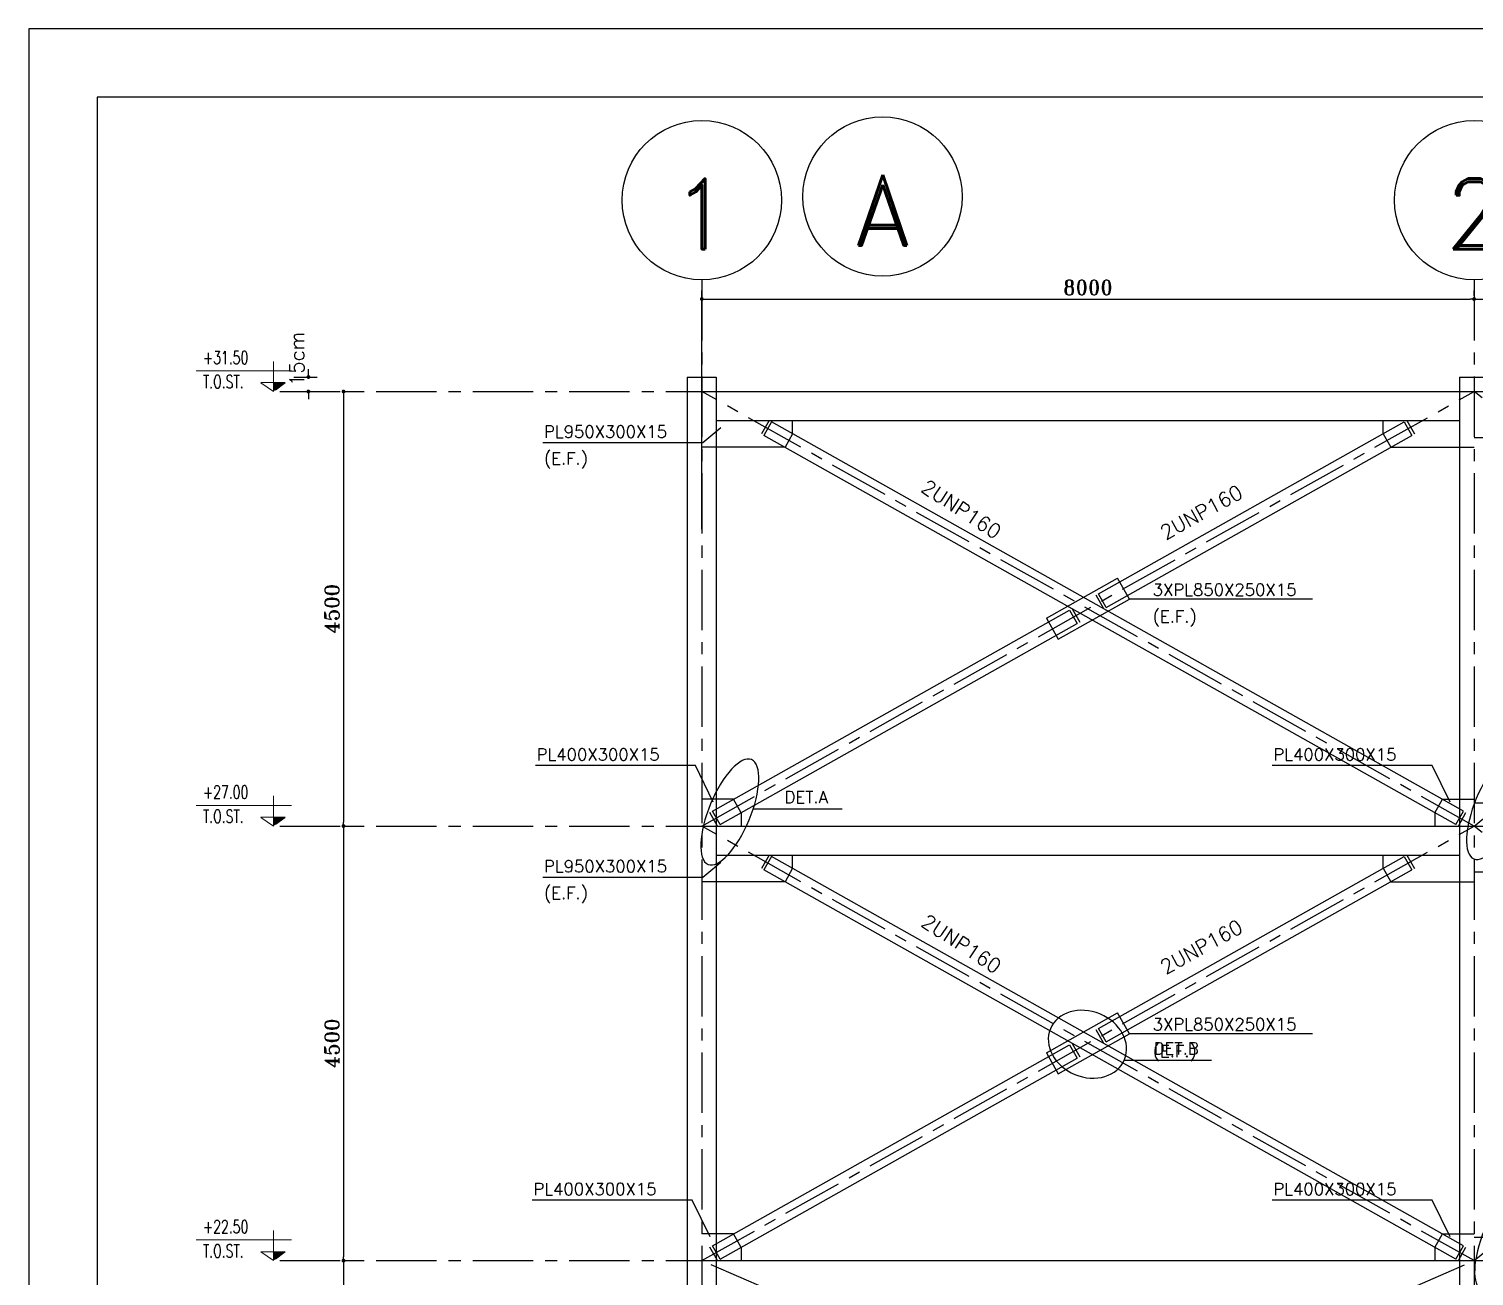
# Model space of a CAD drawing. Header units: inches. Extents: x 1387 to 2676, y -3554 to -2136.
# Drawn here: x 2520.25 to 2550.19, y -2809.85 to -2784.02 of the extents above; entities that cross this region are included whole.
import ezdxf
from ezdxf.enums import TextEntityAlignment as Align

# ---------------------------------------------------------------- set-up
doc = ezdxf.new("R2010")
doc.units = ezdxf.units.IN
doc.header["$MEASUREMENT"] = 0
for name, pattern in [('CENTER', [2, 1.25, -0.25, 0.25, -0.25]), ('DASHDOTX2', [2, 1, -0.5, 0, -0.5]), ('HIDDEN', [0.375, 0.25, -0.125])]:
    doc.linetypes.add(name, pattern=pattern)
for name, color, linetype in [('1', 1, 'Continuous'), ('2H', 2, 'HIDDEN'), ('2Y', 2, 'Continuous'), ('3', 3, 'HIDDEN'), ('3G', 3, 'Continuous'), ('Ax', 1, 'DASHDOTX2'), ('AXE', 1, 'CENTER'), ('D', 1, 'Continuous'), ('DIM', 8, 'Continuous'), ('Layer4', 118, 'Continuous'), ('LEVEL', 3, 'HIDDEN'), ('MEMBER TEXT', 7, 'Continuous'), ('Pich', 2, 'Continuous')]:
    doc.layers.add(name, color=color, linetype=linetype)
doc.layers.add('2', color=2, linetype='Continuous', lineweight=9)
doc.styles.add('ROMANC', font='TXT.shx')
doc.styles.add('ROMAND', font='ROMAND.shx')
doc.styles.add('ROMANS', font='ROMANS')
doc.styles.add('ROMANT', font='romant')
doc.dimstyles.new('1-100', dxfattribs={"dimtxt": 0.3, "dimasz": 0.08, "dimexe": 0.18, "dimexo": 0.0625, "dimgap": 0.09, "dimtad": 1, "dimdec": 0, "dimlfac": 1000, "dimdsep": 46, "dimtxsty": 'ROMANT', "dimblk": 'DOT', "dimcen": 0.09, "dimclrd": 1, "dimclre": 1, "dimclrt": 3, "dimadec": 0, "dimazin": 0, "dimtfac": 1, "dimtdec": 0, "dimtix": 1, "dimtofl": 0, "dimtmove": 2, "dimatfit": 3, "dimldrblk": 'DOT', "dimfxl": 1, "dimtolj": 1, "dimarcsym": 0})
doc.dimstyles.new('1-50-2', dxfattribs={"dimtxt": 0.3, "dimasz": 0.08, "dimexe": 0.18, "dimexo": 0.0625, "dimgap": 0.09, "dimtad": 1, "dimdec": 0, "dimlfac": 500, "dimdsep": 46, "dimtxsty": 'ROMANT', "dimblk": 'DOT', "dimcen": 0.09, "dimclrd": 1, "dimclre": 1, "dimclrt": 3, "dimadec": 0, "dimazin": 0, "dimtfac": 1, "dimtdec": 0, "dimtix": 1, "dimtofl": 0, "dimtmove": 2, "dimatfit": 3, "dimldrblk": 'DOT', "dimfxl": 1, "dimtolj": 1, "dimarcsym": 0})

# ---------------------------------------------------------------- blocks, each defined once
blk = doc.blocks.new('DOT')
at = {"layer": 'DIM', "color": 0, "linetype": 'ByBlock'}
blk.add_line((-0.5, 0), (-1, 0), dxfattribs=at)
at = {"layer": 'DIM', "color": 0, "linetype": 'ByBlock', "const_width": 0.5}
blk.add_lwpolyline([(-0.25, 0, 1), (0.25, 0, 1)], format="xyb", close=True, dxfattribs=at)
blk = doc.blocks.new('*D2706')
at = {"layer": 'Defpoints', "color": 0, "transparency": 16777216}
for p in [(2550.192, -2789.618), (2550.192, -2789.618), (2534.192, -2794.448)]:
    blk.add_point(p, dxfattribs=at)
at = {"layer": 'Pich', "color": 1, "lineweight": -2, "transparency": 16777216}
for p, q in [((2534.192, -2794.385), (2534.192, -2789.438)), ((2534.272, -2789.618), (2550.112, -2789.618)), ((2550.192, -2789.68), (2550.192, -2789.798))]:
    blk.add_line(p, q, dxfattribs=at)
at = {"layer": 'Pich', "color": 1, "lineweight": -2, "transparency": 16777216, "xscale": 0.08, "yscale": 0.08, "zscale": 0.08, "rotation": 180}
blk.add_blockref('DOT', (2534.192, -2789.618), dxfattribs=at)
at = {"layer": 'Pich', "color": 1, "lineweight": -2, "transparency": 16777216, "xscale": 0.08, "yscale": 0.08, "zscale": 0.08}
blk.add_blockref('DOT', (2550.192, -2789.618), dxfattribs=at)
at = {"layer": 'Pich', "color": 3, "transparency": 16777216, "insert": (2542.192, -2789.378), "char_height": 0.3, "attachment_point": 5, "style": 'ROMANT'}
blk.add_mtext('\\A1;8000', dxfattribs=at)
blk = doc.blocks.new('_Dot')
at = {"layer": 'DIM', "color": 0, "lineweight": -2}
blk.add_line((-0.5, 0), (-1, 0), dxfattribs=at)
at = {"layer": 'DIM', "color": 0, "const_width": 0.5}
blk.add_lwpolyline([(-0.25, 0, 1), (0.25, 0, 1)], format="xyb", close=True, dxfattribs=at)
blk = doc.blocks.new('*D2696')
at = {"layer": 'Defpoints', "color": 0, "transparency": 16777216}
for p in [(2550.192, -2789.618), (2561.192, -2789.618), (2561.192, -2790.293)]:
    blk.add_point(p, dxfattribs=at)
at = {"layer": 'Pich', "color": 1, "lineweight": -2, "transparency": 16777216}
for p, q in [((2550.192, -2789.555), (2550.192, -2789.438)), ((2561.192, -2790.23), (2561.192, -2789.438)), ((2550.272, -2789.618), (2561.112, -2789.618))]:
    blk.add_line(p, q, dxfattribs=at)
at = {"layer": 'Pich', "color": 1, "lineweight": -2, "transparency": 16777216, "xscale": 0.08, "yscale": 0.08, "zscale": 0.08, "rotation": 180}
blk.add_blockref('DOT', (2550.192, -2789.618), dxfattribs=at)
at = {"layer": 'Pich', "color": 1, "lineweight": -2, "transparency": 16777216, "xscale": 0.08, "yscale": 0.08, "zscale": 0.08}
blk.add_blockref('DOT', (2561.192, -2789.618), dxfattribs=at)
at = {"layer": 'Pich', "color": 3, "transparency": 16777216, "insert": (2555.692, -2789.378), "char_height": 0.3, "attachment_point": 5, "style": 'ROMANT'}
blk.add_mtext('\\A1;5500', dxfattribs=at)
blk = doc.blocks.new('*D2698')
at = {"layer": 'D', "color": 1, "lineweight": -2, "transparency": 16777216}
for p, q in [((2525.74, -2791.233), (2526.223, -2791.233)), ((2526.043, -2791.153), (2526.043, -2791.073)), ((2525.74, -2791.533), (2526.223, -2791.533)), ((2526.043, -2791.613), (2526.043, -2791.693))]:
    blk.add_line(p, q, dxfattribs=at)
at = {"layer": 'Defpoints', "color": 0, "transparency": 16777216}
for p in [(2525.678, -2791.233), (2525.678, -2791.533), (2526.043, -2791.533)]:
    blk.add_point(p, dxfattribs=at)
at = {"layer": 'D', "color": 1, "lineweight": -2, "transparency": 16777216, "xscale": 0.08, "yscale": 0.08, "zscale": 0.08}
for p, rotation in [((2526.043, -2791.233), 270), ((2526.043, -2791.533), 90)]:
    blk.add_blockref('DOT', p, dxfattribs=dict(at, rotation=rotation))
at = {"layer": 'D', "color": 2, "transparency": 16777216, "insert": (2525.803, -2790.858), "char_height": 0.3, "attachment_point": 5, "rotation": 90, "style": 'ROMANS'}
blk.add_mtext('\\A1;15cm', dxfattribs=at)
blk = doc.blocks.new('*D2703')
at = {"layer": 'Defpoints', "color": 0, "transparency": 16777216}
for p in [(2526.771, -2809.533), (2526.771, -2816.533), (2526.771, -2816.533)]:
    blk.add_point(p, dxfattribs=at)
at = {"layer": 'Pich', "color": 1, "lineweight": -2, "transparency": 16777216}
for p, q in [((2526.834, -2809.533), (2526.951, -2809.533)), ((2526.771, -2809.613), (2526.771, -2816.453)), ((2526.834, -2816.533), (2526.951, -2816.533))]:
    blk.add_line(p, q, dxfattribs=at)
at = {"layer": 'Pich', "color": 1, "lineweight": -2, "transparency": 16777216, "xscale": 0.08, "yscale": 0.08, "zscale": 0.08}
for p, rotation in [((2526.771, -2809.533), 90), ((2526.771, -2816.533), 270)]:
    blk.add_blockref('DOT', p, dxfattribs=dict(at, rotation=rotation))
at = {"layer": 'Pich', "color": 3, "transparency": 16777216, "insert": (2526.531, -2813.033), "char_height": 0.3, "attachment_point": 5, "rotation": 90, "style": 'ROMANT'}
blk.add_mtext('\\A1;3500', dxfattribs=at)
blk = doc.blocks.new('*D2704')
at = {"layer": 'Defpoints', "color": 0, "transparency": 16777216}
for p in [(2526.75, -2800.533), (2526.75, -2809.533), (2526.77, -2809.533)]:
    blk.add_point(p, dxfattribs=at)
at = {"layer": 'Pich', "color": 1, "lineweight": -2, "transparency": 16777216}
for p, q in [((2526.813, -2800.533), (2526.95, -2800.533)), ((2526.77, -2800.613), (2526.77, -2809.453)), ((2526.813, -2809.533), (2526.95, -2809.533))]:
    blk.add_line(p, q, dxfattribs=at)
at = {"layer": 'Pich', "color": 1, "lineweight": -2, "transparency": 16777216, "xscale": 0.08, "yscale": 0.08, "zscale": 0.08}
for p, rotation in [((2526.77, -2800.533), 90), ((2526.77, -2809.533), 270)]:
    blk.add_blockref('DOT', p, dxfattribs=dict(at, rotation=rotation))
at = {"layer": 'Pich', "color": 3, "transparency": 16777216, "insert": (2526.53, -2805.033), "char_height": 0.3, "attachment_point": 5, "rotation": 90, "style": 'ROMANT'}
blk.add_mtext('\\A1;4500', dxfattribs=at)
blk = doc.blocks.new('*D2705')
at = {"layer": 'Defpoints', "color": 0, "transparency": 16777216}
for p in [(2526.75, -2791.533), (2526.75, -2800.533), (2526.77, -2800.533)]:
    blk.add_point(p, dxfattribs=at)
at = {"layer": 'Pich', "color": 1, "lineweight": -2, "transparency": 16777216}
for p, q in [((2526.813, -2791.533), (2526.95, -2791.533)), ((2526.77, -2791.613), (2526.77, -2800.453)), ((2526.813, -2800.533), (2526.95, -2800.533))]:
    blk.add_line(p, q, dxfattribs=at)
at = {"layer": 'Pich', "color": 1, "lineweight": -2, "transparency": 16777216, "xscale": 0.08, "yscale": 0.08, "zscale": 0.08}
for p, rotation in [((2526.77, -2791.533), 90), ((2526.77, -2800.533), 270)]:
    blk.add_blockref('DOT', p, dxfattribs=dict(at, rotation=rotation))
at = {"layer": 'Pich', "color": 3, "transparency": 16777216, "insert": (2526.53, -2796.033), "char_height": 0.3, "attachment_point": 5, "rotation": 90, "style": 'ROMANT'}
blk.add_mtext('\\A1;4500', dxfattribs=at)

msp = doc.modelspace()

# ---------------------------------------------------------------- linework, layer by layer
at = {"layer": '1'}
msp.add_lwpolyline([(2578.30094543, -2866.70794153), (2578.30094543, -2785.43959136), (2521.6679488, -2785.43959136), (2521.6679488, -2866.70794153)], close=True, dxfattribs=at)
at = {"layer": '2'}
for p, q in [((2525.31958209, -2791.53265937, 0.01499996), (2525.31958209, -2790.9082287, 0.01499996)), ((2525.68948899, -2791.10454546, 0.01499996), (2523.71783592, -2791.10454546, 0.01499996)), ((2525.31958209, -2791.53265937, 0.01499996), (2525.05953723, -2791.35249652, 0.01499996)), ((2525.05960382, -2791.34778567, 0.01499996), (2525.5596901, -2791.34778567, 0.01499996)), ((2525.31958209, -2800.53265937, 0.01499996), (2525.31958209, -2799.9082287, 0.01499996)), ((2525.68948899, -2800.10454546, 0.01499996), (2523.71783592, -2800.10454546, 0.01499996)), ((2525.31958209, -2800.53265937, 0.01499996), (2525.05953723, -2800.35249652, 0.01499996)), ((2525.05960382, -2800.34778567, 0.01499996), (2525.5596901, -2800.34778567, 0.01499996)), ((2525.31958209, -2809.53265937, 0.01499996), (2525.31958209, -2808.9082287, 0.01499996)), ((2525.68948899, -2809.10454546, 0.01499996), (2523.71783592, -2809.10454546, 0.01499996)), ((2525.31958209, -2809.53265937, 0.01499996), (2525.05953723, -2809.35249652, 0.01499996)), ((2525.05960382, -2809.34778567, 0.01499996), (2525.5596901, -2809.34778567, 0.01499996))]:
    msp.add_line(p, q, dxfattribs=at)
at = {"layer": '2H'}
for p, q in [((2525.5596235, -2791.35249652, 0.01499996), (2525.31958209, -2791.53265937, 0.01499996)), ((2525.5596235, -2800.35249652, 0.01499996), (2525.31958209, -2800.53265937, 0.01499996)), ((2525.5596235, -2809.35249652, 0.01499996), (2525.31958209, -2809.53265937, 0.01499996))]:
    msp.add_line(p, q, dxfattribs=at)
at = {"layer": '2Y'}
for p, q in [((2534.58411403, -2792.28489141, 0.00012518), (2534.21388549, -2792.59654785, 0.00012518)), ((2534.21388549, -2792.59654785, 0.00012518), (2530.89681936, -2792.59654785, 0.00012518)), ((2546.84392866, -2795.83633863, -0.00734107), (2543.05055977, -2795.83633863, -0.00734107)), ((2534.06089101, -2799.28151149, -0.00015888), (2530.74382488, -2799.28151149, -0.00015888)), ((2534.43111955, -2800.03996344, -0.00015888), (2534.06089101, -2799.28151149, -0.00015888)), ((2549.32491118, -2799.28149487, -0.01499989), (2546.00784506, -2799.28149487, -0.01499989)), ((2549.69513973, -2800.03994683, -0.01499989), (2549.32491118, -2799.28149487, -0.01499989)), ((2535.25633871, -2800.17858635, -0.02234092), (2537.10358475, -2800.17858635, -0.02234092)), ((2534.58413145, -2801.28489141, 0.00012518), (2534.2139029, -2801.59654785, 0.00012518)), ((2534.2139029, -2801.59654785, 0.00012518), (2530.89683678, -2801.59654785, 0.00012518)), ((2546.84394608, -2804.83633863, -0.00734107), (2543.05057718, -2804.83633863, -0.00734107)), ((2542.94316525, -2805.38382083, 0.00000007), (2544.75105408, -2805.38382083, 0.00000007)), ((2533.99534622, -2808.28149487, -0.01499989), (2530.6782801, -2808.28149487, -0.01499989)), ((2534.36557477, -2809.03994683, -0.01499989), (2533.99534622, -2808.28149487, -0.01499989)), ((2549.3249286, -2808.28149487, -0.01499989), (2546.00786248, -2808.28149487, -0.01499989)), ((2549.69515714, -2809.03994683, -0.01499989), (2549.3249286, -2808.28149487, -0.01499989))]:
    msp.add_line(p, q, dxfattribs=at)
at = {"layer": '2Y', "extrusion": (0, 0, -1)}
for centre in [(2534.77272271, -2800.24101382, -0.02234092), (2550.63691316, -2800.12840288, -0.01484509), (2550.80466625, -2809.05894707, -0.01484509)]:
    msp.add_ellipse(centre, major_axis=(0.44980915, 1.08480463), ratio=0.3680028453, dxfattribs=at)
msp.add_ellipse((2542.18182759, -2805.05067856, 0.00000007), major_axis=(0.76773116, -0.31833612), ratio=0.8162990064, start_param=-1.5707963268, end_param=4.7123889804, dxfattribs=at)
at = {"layer": '3'}
for points in [[(2525.31958209, -2791.53265937, 0.01499996), (2525.5596235, -2791.35249652, 0.01499996), (2525.31958209, -2791.35249652, 0.01499996)], [(2525.31958209, -2800.53265937, 0.01499996), (2525.5596235, -2800.35249652, 0.01499996), (2525.31958209, -2800.35249652, 0.01499996)], [(2525.31958209, -2809.53265937, 0.01499996), (2525.5596235, -2809.35249652, 0.01499996), (2525.31958209, -2809.35249652, 0.01499996)]]:
    msp.add_solid(points, dxfattribs=at)
at = {"layer": '3G'}
for p, q in [((2533.89193407, -2791.23265937), (2533.89199319, -2853.93265937)), ((2533.89193407, -2791.23265937), (2534.49193407, -2791.23265937)), ((2534.49193407, -2791.23265937), (2534.49199319, -2853.93265937)), ((2549.89200652, -2791.23267446), (2550.49200652, -2791.23267446)), ((2549.89200652, -2791.23267446), (2549.89206565, -2853.93267446)), ((2534.49198339, -2791.53265937), (2549.89205584, -2791.53265937, 0.01499996)), ((2534.49198339, -2792.13265937), (2549.89205584, -2792.13265937, 0.01499996)), ((2535.63727562, -2792.16183576, -0.00130588), (2535.48039197, -2792.44073991, -0.00130588)), ((2549.97018407, -2800.22410025, -0.01479198), (2535.63727562, -2792.16183576, -0.00135491)), ((2536.07306334, -2792.40696646, -0.00130588), (2536.07306105, -2792.13242008, 0.00104137)), ((2542.41376466, -2795.7241246, -0.00729204), (2548.74671388, -2792.1618234, -0.00135491)), ((2548.31092662, -2792.40695492, -0.00130588), (2548.31092839, -2792.13240854, 0.00104137)), ((2548.74671388, -2792.1618234, -0.00130588), (2548.90359806, -2792.44072725, -0.00130588)), ((2549.81330042, -2800.50300439, -0.01479198), (2535.48039197, -2792.44073991, -0.00135491)), ((2536.07306334, -2792.40696646, -0.00130588), (2535.91617969, -2792.68587061, -0.00130588)), ((2542.57064883, -2796.00302845, -0.00729204), (2548.90359806, -2792.44072725, -0.00135491)), ((2548.31092662, -2792.40695492, -0.00130588), (2548.46781079, -2792.68585877, -0.00130588)), ((2551.17191236, -2792.48945564, -0.00095441), (2550.1919586, -2792.48945471, -0.01499989)), ((2535.91617969, -2792.68587061, -0.00130588), (2534.19195902, -2792.68587223, -0.0185744)), ((2548.46781079, -2792.68585877, -0.00130588), (2550.19203147, -2792.68585714, -0.0185744)), ((2541.33343703, -2796.22855044, -0.00826348), (2542.80542825, -2795.40055137, -0.00688349)), ((2543.05055977, -2795.83633863, -0.00734107), (2542.80542825, -2795.40055137, -0.00734107)), ((2542.57064883, -2796.00302845, -0.00734107), (2542.41376466, -2795.7241246, -0.00734107)), ((2534.41382063, -2800.22411492, -0.01479198), (2541.81334796, -2796.06186063, -0.00785493)), ((2541.57856855, -2796.6643377, -0.00826348), (2543.05055977, -2795.83633863, -0.00688349)), ((2541.81334796, -2796.06186063, -0.00780591), (2541.97023214, -2796.34076447, -0.00780591)), ((2534.5707048, -2800.50301877, -0.01479198), (2541.97023214, -2796.34076447, -0.00785493)), ((2541.33343703, -2796.22855044, -0.00780591), (2541.57856855, -2796.6643377, -0.00780591)), ((2534.84960789, -2799.9789834, -0.01484101), (2534.1920527, -2799.97898526, -0.01515166)), ((2535.00649207, -2800.25788724, -0.01484101), (2534.84960789, -2799.9789834, -0.01484101)), ((2549.3775127, -2800.25787369, -0.01484101), (2549.53439635, -2799.97896955, -0.01484101)), ((2549.53439635, -2799.97896955, -0.01484101), (2550.19195154, -2799.97897017, -0.01515166)), ((2534.5707048, -2800.50301877, -0.01484101), (2534.41382063, -2800.22411492, -0.01484101)), ((2535.00649207, -2800.25788724, -0.01484101), (2535.00650594, -2800.53243363, -0.00112495)), ((2549.3775127, -2800.25787369, -0.01484101), (2549.37749934, -2800.53242008, -0.00112495)), ((2549.81330042, -2800.50300439, -0.01484101), (2549.97018407, -2800.22410025, -0.01484101)), ((2550.58546684, -2800.05538395, -0.01484509), (2550.19191039, -2800.05538432, -0.01499989)), ((2534.49198339, -2800.53265937), (2549.89205584, -2800.53265937, 0.01499996)), ((2534.49198339, -2800.53265937), (2549.89205584, -2800.53265937, 0.01499996)), ((2534.49198339, -2801.13265937), (2549.89205584, -2801.13265937, 0.01499996)), ((2534.49198339, -2801.13265937), (2549.89205584, -2801.13265937, 0.01499996)), ((2535.63729303, -2801.16183576, -0.00130588), (2535.48040938, -2801.44073991, -0.00130588)), ((2549.97020149, -2809.22410025, -0.01479198), (2535.63729303, -2801.16183576, -0.00135491)), ((2536.07308075, -2801.40696646, -0.00130588), (2536.07307847, -2801.13242008, 0.00104137)), ((2542.41378207, -2804.7241246, -0.00729204), (2548.7467313, -2801.1618234, -0.00135491)), ((2548.31094404, -2801.40695492, -0.00130588), (2548.31094581, -2801.13240854, 0.00104137)), ((2548.7467313, -2801.1618234, -0.00130588), (2548.90361547, -2801.44072725, -0.00130588)), ((2549.81331784, -2809.50300439, -0.01479198), (2535.48040938, -2801.44073991, -0.00135491)), ((2536.07308075, -2801.40696646, -0.00130588), (2535.91619711, -2801.68587061, -0.00130588)), ((2542.57066625, -2805.00302845, -0.00729204), (2548.90361547, -2801.44072725, -0.00135491)), ((2548.31094404, -2801.40695492, -0.00130588), (2548.46782821, -2801.68585877, -0.00130588)), ((2535.91619711, -2801.68587061, -0.00130588), (2534.19197643, -2801.68587223, -0.0185744)), ((2548.46782821, -2801.68585877, -0.00130588), (2550.19204888, -2801.68585714, -0.0185744)), ((2551.17192977, -2801.48945564, -0.00095441), (2550.19197602, -2801.48945471, -0.01499989)), ((2541.33345444, -2805.22855044, -0.00826348), (2542.80544566, -2804.40055137, -0.00688349)), ((2543.05057718, -2804.83633863, -0.00734107), (2542.80544566, -2804.40055137, -0.00734107)), ((2542.57066625, -2805.00302845, -0.00734107), (2542.41378207, -2804.7241246, -0.00734107)), ((2534.41383805, -2809.22411492, -0.01479198), (2541.81336538, -2805.06186063, -0.00785493)), ((2541.57858597, -2805.6643377, -0.00826348), (2543.05057718, -2804.83633863, -0.00688349)), ((2541.81336538, -2805.06186063, -0.00780591), (2541.97024955, -2805.34076447, -0.00780591)), ((2534.57072222, -2809.50301877, -0.01479198), (2541.97024955, -2805.34076447, -0.00785493)), ((2541.33345444, -2805.22855044, -0.00780591), (2541.57858597, -2805.6643377, -0.00780591)), ((2534.84962531, -2808.9789834, -0.01484101), (2534.19207011, -2808.97898526, -0.01515166)), ((2534.57072222, -2809.50301877, -0.01484101), (2534.41383805, -2809.22411492, -0.01484101)), ((2535.00650948, -2809.25788724, -0.01484101), (2534.84962531, -2808.9789834, -0.01484101)), ((2535.00650948, -2809.25788724, -0.01484101), (2535.00652336, -2809.53243363, -0.00112495)), ((2549.37753012, -2809.25787369, -0.01484101), (2549.37751676, -2809.53242008, -0.00112495)), ((2549.37753012, -2809.25787369, -0.01484101), (2549.53441376, -2808.97896955, -0.01484101)), ((2549.53441376, -2808.97896955, -0.01484101), (2550.19196896, -2808.97897017, -0.01515166)), ((2549.81331784, -2809.50300439, -0.01484101), (2549.97020149, -2809.22410025, -0.01484101)), ((2550.58548426, -2809.05538395, -0.01484509), (2550.19192781, -2809.05538432, -0.01499989)), ((2534.49198339, -2809.53265937), (2549.89205584, -2809.53265937, 0.01499996))]:
    msp.add_line(p, q, dxfattribs=at)
at = {"layer": 'Ax', "linetype": 'Continuous', "ltscale": 0.5}
for centre in [(2537.93608965, -2787.49569755), (2534.19180757, -2787.5713295), (2550.19188002, -2787.57125455)]:
    msp.add_circle(centre, 1.65, dxfattribs=at)
at = {"layer": 'AXE'}
for p, q in [((2534.19192249, -2789.2250251), (2534.19199494, -2855.78661018)), ((2550.19199494, -2789.2250251), (2550.19192249, -2855.78661018)), ((2525.44805149, -2791.53265937), (2569.80375411, -2791.53265937)), ((2550.19195085, -2800.53241973, -0.01507343), (2534.19195793, -2791.53241983, -0.00007346)), ((2534.19205444, -2800.53243482, -0.01507343), (2550.19203038, -2791.53240474, -0.00007346)), ((2561.19200348, -2800.53242008, -0.01499989), (2550.19191084, -2791.53261488, 0.00000007)), ((2550.19191084, -2800.53242008, -0.01499989), (2561.19200348, -2791.53261488, 0.00000007)), ((2535.58498109, -2792.13242008, -0.00130588), (2535.42809744, -2792.41132422, -0.00130588)), ((2548.79900835, -2792.13240762, -0.00130588), (2548.95589253, -2792.41131147, -0.00130588)), ((2542.51835436, -2796.03244423, -0.00734107), (2542.36147019, -2795.75354038, -0.00734107)), ((2541.86564243, -2796.03244484, -0.00780591), (2542.02252661, -2796.31134869, -0.00780591)), ((2534.51841033, -2800.53243455, -0.01484101), (2534.36152616, -2800.2535307, -0.01484101)), ((2549.86559495, -2800.53242008, -0.01484101), (2550.0224786, -2800.25351594, -0.01484101)), ((2525.44805149, -2800.53265937), (2569.80375411, -2800.53265937)), ((2550.19196826, -2809.53241973, -0.01507343), (2534.19197535, -2800.53241983, -0.00007346)), ((2534.19207185, -2809.53243482, -0.01507343), (2550.1920478, -2800.53240474, -0.00007346)), ((2561.1920209, -2809.53242008, -0.01499989), (2550.19192826, -2800.53261488, 0.00000007)), ((2550.19192826, -2809.53242008, -0.01499989), (2561.1920209, -2800.53261488, 0.00000007)), ((2535.5849985, -2801.13242008, -0.00130588), (2535.42811486, -2801.41132422, -0.00130588)), ((2548.79902577, -2801.13240762, -0.00130588), (2548.95590994, -2801.41131147, -0.00130588)), ((2542.51837178, -2805.03244423, -0.00734107), (2542.3614876, -2804.75354038, -0.00734107)), ((2541.86565985, -2805.03244484, -0.00780591), (2542.02254402, -2805.31134869, -0.00780591)), ((2534.51842775, -2809.53243455, -0.01484101), (2534.36154357, -2809.2535307, -0.01484101)), ((2549.86561237, -2809.53242008, -0.01484101), (2550.02249601, -2809.25351594, -0.01484101)), ((2525.44805149, -2809.53265937), (2569.80375411, -2809.53265937)), ((2534.19195793, -2816.53265937, 0.01499996), (2550.1919661, -2809.53265937)), ((2550.19191084, -2816.53285417, 0.01499996), (2534.19207312, -2809.53246457))]:
    msp.add_line(p, q, dxfattribs=at)
at = {"layer": 'Layer4'}
msp.add_lwpolyline([(2520.25212388, -2784.02376645), (2520.25212388, -2868.12376645), (2579.71677035, -2868.12376645), (2579.71677035, -2784.02376645)], close=True, dxfattribs=at)

# ---------------------------------------------------------------- texts
at = {"layer": '2Y', "style": 'ROMANC'}
for s, p in [('DET.A', (2535.90618018, -2800.05737206, -0.02234092)), ('DET.B', (2543.55364952, -2805.26260655, 0.00000007))]:
    msp.add_text(s, height=0.249999306, dxfattribs=at).set_placement(p)
at = {"layer": '3', "color": 3, "style": 'ROMAND'}
for s, p in [('A', (2537.94084092, -2787.77650303, 0.00000003)), ('1', (2534.19655885, -2787.85213499, 0.00000003)), ('2', (2550.1966313, -2787.85206004, 0.00000003))]:
    msp.add_text(s, height=1.4598144, dxfattribs=at).set_placement(p, align=Align.MIDDLE_CENTER)
at = {"layer": '3G', "style": 'ROMANC'}
for s, height, p in [('PL950X300X15', 0.2499993062, (2530.92304846, -2792.49041773, 0.00012518)), ('(E.F.)', 0.249999306, (2530.92304846, -2793.04370384, 0.00012518)), ('3XPL850X250X15', 0.2499993062, (2543.53345726, -2795.76359068, -0.00734107)), ('(E.F.)', 0.249999306, (2543.53345726, -2796.31687679, -0.00734107)), ('PL400X300X15', 0.2499993062, (2530.77005398, -2799.17538136, -0.00015888)), ('PL400X300X15', 0.2499993062, (2546.03407415, -2799.17536475, -0.01499989)), ('PL950X300X15', 0.2499993062, (2530.92306588, -2801.49041773, 0.00012518)), ('(E.F.)', 0.249999306, (2530.92306588, -2802.04370384, 0.00012518)), ('3XPL850X250X15', 0.2499993062, (2543.53347468, -2804.76359068, -0.00734107)), ('(E.F.)', 0.249999306, (2543.53347468, -2805.31687679, -0.00734107)), ('PL400X300X15', 0.2499993062, (2530.7045092, -2808.17536475, -0.01499989)), ('PL400X300X15', 0.2499993062, (2546.03409157, -2808.17536475, -0.01499989))]:
    msp.add_text(s, height=height, dxfattribs=at).set_placement(p)
at = {"layer": 'LEVEL', "style": 'ROMANS', "width": 0.7}
for s, p in [('+31.50', (2523.85863415, -2790.96491133, 0.01499996)), ('T.O.ST.  ', (2523.85863415, -2791.46615824, 0.01499996)), ('+27.00', (2523.85863415, -2799.96491133, 0.01499996)), ('T.O.ST.  ', (2523.85863415, -2800.46615824, 0.01499996)), ('+22.50', (2523.85863415, -2808.96491133, 0.01499996)), ('T.O.ST.  ', (2523.85863415, -2809.46615824, 0.01499996))]:
    msp.add_text(s, height=0.27, dxfattribs=at).set_placement(p)
at = {"layer": 'MEMBER TEXT', "color": 3, "ltscale": 2, "style": 'ROMANS'}
for rotation, p in [(326.784899528, (2539.43955798, -2794.17178604, -0.00757345)), (28.829649966, (2544.65830926, -2794.24364346, -0.00757345)), (326.784899528, (2539.43957539, -2803.17178604, -0.00757345)), (28.829649966, (2544.65832668, -2803.24364346, -0.00757345))]:
    msp.add_text('2UNP160', height=0.3, rotation=rotation, dxfattribs=at).set_placement(p, align=Align.BOTTOM_CENTER)

# ---------------------------------------------------------------- dimensions: what is measured, and where the dimension line sits
at = {"layer": 'D'}
dim = msp.add_linear_dim(base=(2526.04324898, -2791.53265937), p1=(2525.67788667, -2791.23265937), p2=(2525.67788667, -2791.53265937), angle=270, text='15cm', dimstyle='1-100', override={"dimtxsty": 'ROMANS', "dimclrt": 2, "dimtmove": 1}, dxfattribs=at)
dim.commit()
dim.dimension.update_dxf_attribs({"geometry": '*D2698', "text_midpoint": (2526.04324898, -2790.85832432), "dimtype": 160})
at = {"layer": 'Pich'}
for base, p1, p2, picture, middle in [((2550.19198926, -2789.61765371), (2534.19192818, -2794.44792627), (2550.19198926, -2789.61765371), '*D2706', (2542.19195872, -2789.37765371)), ((2561.19204172, -2789.61765371), (2550.19198926, -2789.61765371), (2561.19204172, -2790.29282027), '*D2696', (2555.69201549, -2789.37765371))]:
    dim = msp.add_linear_dim(base=base, p1=p1, p2=p2, dimstyle='1-50-2', dxfattribs=at)
    dim.commit()
    dim.dimension.update_dxf_attribs({"geometry": picture, "text_midpoint": middle})
for base, p1, p2, picture, middle in [((2526.77020948, -2800.53265937), (2526.75021492, -2791.53265937), (2526.75020948, -2800.53265937), '*D2705', (2526.53020948, -2796.03265937)), ((2526.77020948, -2809.53265937), (2526.75021492, -2800.53265937), (2526.75021492, -2809.53265937), '*D2704', (2526.53020948, -2805.03265937)), ((2526.77104266, -2816.53265937), (2526.77104266, -2809.53265937), (2526.77104266, -2816.53265937), '*D2703', (2526.53104266, -2813.03265937))]:
    dim = msp.add_linear_dim(base=base, p1=p1, p2=p2, angle=90, dimstyle='1-50-2', dxfattribs=at)
    dim.commit()
    dim.dimension.update_dxf_attribs({"geometry": picture, "text_midpoint": middle})

doc.saveas('drawing.dxf')
